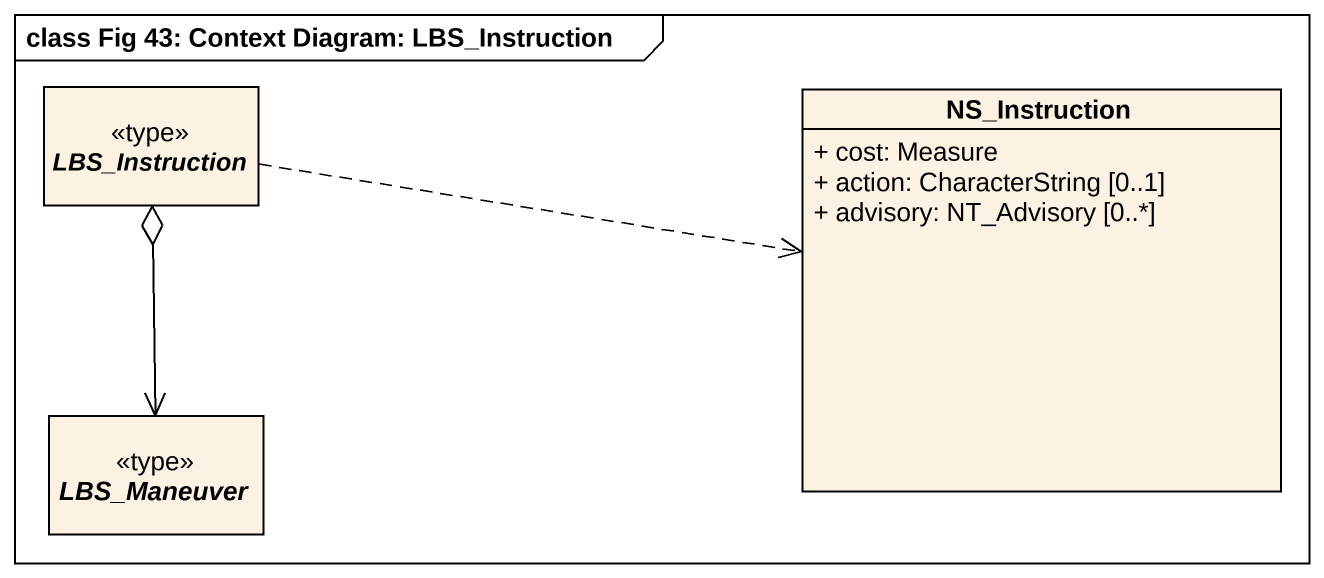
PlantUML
@startuml
mainframe class Fig 43: Context Diagram: LBS_Instruction
hide circle
hide empty members
skinparam classAttributeIconSize 0
abstract class LBS_Instruction <<type>>
class NS_Instruction {
  + cost: Measure
  + action: CharacterString [0..1]
  + advisory: NT_Advisory [0..*]
}
abstract class LBS_Maneuver <<type>>
LBS_Instruction .right.> NS_Instruction
LBS_Instruction o--> LBS_Maneuver
@enduml
